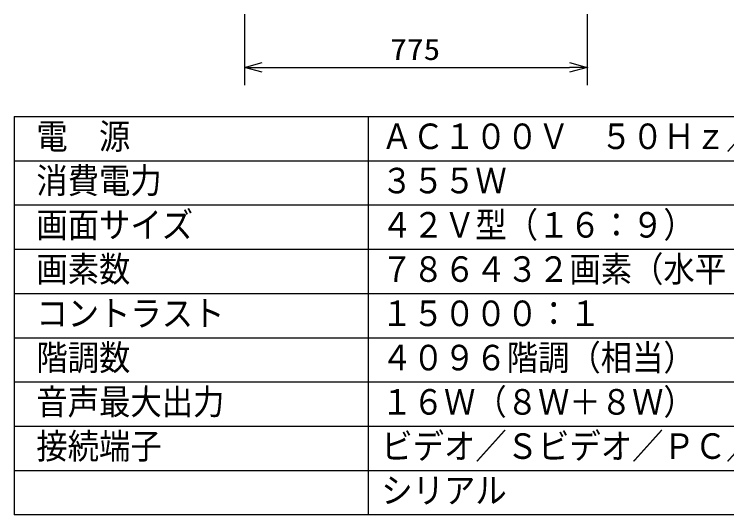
# Model space of a CAD drawing. Units: millimetres, scale not verified. Extents: x -63 to 63, y -57 to 57.
# Drawn here: x -62.5 to 18.1, y -56.5 to 0 of the extents above; entities that cross this region are included whole.
import ezdxf
from ezdxf.enums import TextEntityAlignment as Align

# ---------------------------------------------------------------- set-up
doc = ezdxf.new("R2010")
doc.units = ezdxf.units.MM
doc.header["$LTSCALE"] = 0.190236
doc.header["$PDMODE"] = 32
doc.header["$PDSIZE"] = 0.0951
for name, color, linetype in [('0-1_MOJI1', 2, 'Continuous'), ('0-2_WAKU', 1, 'Continuous'), ('0-5_SUNPO', 3, 'Continuous'), ('0-6_DEFPOINTS', 7, 'Continuous')]:
    doc.layers.add(name, color=color, linetype=linetype)
doc.styles.add('ＭＳ ゴシック', font='')
doc.styles.get('ＭＳ ゴシック').set_extended_font_data('MS Gothic')

# ---------------------------------------------------------------- blocks, each defined once
blk = doc.blocks.new('_OPEN30')
at = {"layer": '0-5_SUNPO', "color": 7}
blk.add_line((0, 0), (-1, 0), dxfattribs=at)
blk.add_lwpolyline([(-1, 0.26795), (0, 0), (-1, -0.26795)], dxfattribs=at)

msp = doc.modelspace()

# ---------------------------------------------------------------- linework, layer by layer
at = {"layer": '0-2_WAKU', "color": 4}
for p, q in [((-62.5001, -11.5), (-62.5001, -56.5001)), ((-62.5001, -11.5), (62.5001, -11.5)), ((-22.5, -11.5), (-22.5, -56.5001)), ((62.5001, -56.5001), (-62.5001, -56.5001))]:
    msp.add_line(p, q, dxfattribs=at)
at = {"layer": '0-2_WAKU'}
for p, q in [((-62.5001, -16.5), (62.5001, -16.5)), ((-62.5001, -21.5), (62.5001, -21.5)), ((-62.5001, -26.5), (62.5001, -26.5)), ((-62.5001, -31.5001), (62.5001, -31.5001)), ((-62.5001, -36.5001), (62.5001, -36.5001)), ((-62.5001, -41.5001), (62.5001, -41.5001)), ((-62.5001, -46.5001), (62.5001, -46.5001)), ((-62.5001, -51.5001), (62.5001, -51.5001))]:
    msp.add_line(p, q, dxfattribs=at)
at = {"layer": '0-5_SUNPO'}
for p, q in [((-36.4728, 0.0444), (-36.4728, -7.9556)), ((2.2772, 0.0444), (2.2772, -7.9556)), ((-34.4728, -5.9556), (0.2772, -5.9556))]:
    msp.add_line(p, q, dxfattribs=at)
at = {"layer": '0-6_DEFPOINTS'}
msp.add_point((2.2772, -5.9556), dxfattribs=at)

# ---------------------------------------------------------------- block references
at = {"layer": '0-5_SUNPO', "xscale": 2, "yscale": 2, "rotation": 180}
msp.add_blockref('_OPEN30', (-36.4728, -5.9556), dxfattribs=at)
at = {"layer": '0-5_SUNPO', "xscale": 2, "yscale": 2}
msp.add_blockref('_OPEN30', (2.2772, -5.9556), dxfattribs=at)

# ---------------------------------------------------------------- texts
at = {"layer": '0-1_MOJI1', "style": 'ＭＳ ゴシック', "width": 0.9}
for s, height, p in [('電  源', 2.886, (-60.0001, -16.0551)), ('ＡＣ１００Ｖ\u3000５０Ｈｚ／６０Ｈｚ', 2.887, (-21, -16.0551)), ('消費電力', 2.887, (-60.0001, -21.0552)), ('３５５Ｗ', 2.887, (-21, -21.0552)), ('画面サイズ', 2.887, (-60.0001, -26.0552)), ('４２Ｖ型（１６：９）', 2.887, (-21, -26.0552)), ('画素数', 2.887, (-60.0001, -31.0552)), ('７８６４３２画素（水平１０２４×垂直７６８）', 2.887, (-21, -31.0552)), ('コントラスト', 2.887, (-60.0001, -36.0552)), ('１５０００：１', 2.887, (-21, -36.0552)), ('階調数', 2.887, (-60.0001, -41.0552)), ('４０９６階調（相当）', 2.887, (-21, -41.0552)), ('音声最大出力', 2.887, (-60.0001, -46.0552)), ('１６Ｗ（８Ｗ＋８Ｗ）', 2.887, (-21, -46.0552)), ('接続端子', 2.887, (-60.0001, -51.0552)), ('ビデオ／Ｓビデオ／ＰＣ／外部スピーカ', 2.887, (-21, -51.0552)), ('シリアル', 2.887, (-21, -56.0552))]:
    msp.add_text(s, height=height, dxfattribs=at).set_placement(p, align=Align.BOTTOM_LEFT)
at = {"layer": '0-5_SUNPO', "style": 'ＭＳ ゴシック', "width": 1.15}
msp.add_text('775', height=2.406, dxfattribs=at).set_placement((-19.9849, -5.846), align=Align.BOTTOM_LEFT)

doc.saveas('drawing.dxf')
